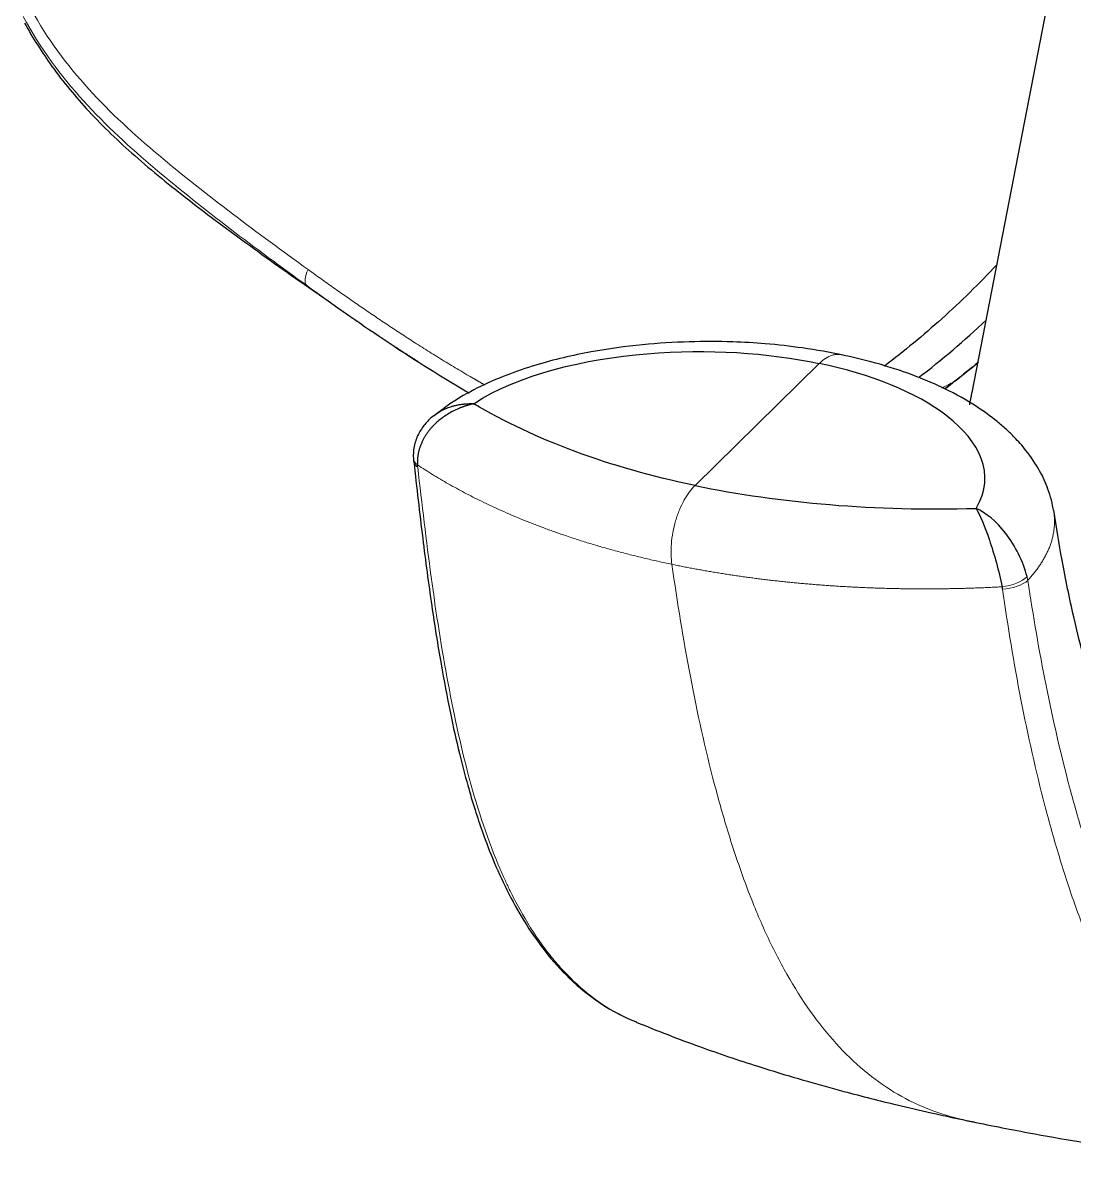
# Model space of a CAD drawing. Header units: millimetres. Extents: x 2151 to 2745, y 1423 to 1843.
# Drawn here: x 2545.46 to 2584.48, y 1600.79 to 1643.79 of the extents above; entities that cross this region are included whole.
import ezdxf

# ---------------------------------------------------------------- set-up
doc = ezdxf.new("R2010")
doc.units = ezdxf.units.MM

msp = doc.modelspace()

# ---------------------------------------------------------------- linework, layer by layer
at = {"linetype": 'Continuous', "lineweight": 25}
for p, q in [((2583.788, 1646.041), (2580.691, 1630.07)), ((2570.415, 1626.617), (2575.026, 1631.15))]:
    msp.add_line(p, q, dxfattribs=at)
at = {"linetype": 'Continuous', "lineweight": 18}
for centre, major_axis, ratio, start_param, end_param in [((2556.537, 1634.761), (-0.528, -0.729), 0.405415, 5.156486, 6.20011), ((2560.854, 1627.687), (-0.898, -0.058), 0.534138, 0.000247, 0.564232), ((2581.976, 1623.282), (0.877, 0.203), 0.441102, 4.43184, 5.671625)]:
    msp.add_ellipse(centre, major_axis=major_axis, ratio=ratio, start_param=start_param, end_param=end_param, dxfattribs=at)
for points, weights, degree in [([(2583.788, 1646.041), (2583.657, 1645.366), (2608.742, 1640.134)], [0.93684247421, 0.8453273503, 1], 2), ([(2559.966, 1627.509), (2559.979, 1627.39), (2560.118, 1627.301)], [0.907802948306, 0.918037952949, 1], 2), ([(2560.111, 1627.381), (2562.614, 1625.723), (2565.801, 1624.473), (2569.556, 1623.69)], [0.999999865747, 0.999999863336, 0.999999862386, 0.999999862421], 3)]:
    msp.add_rational_spline(points, weights, degree=degree, dxfattribs=at)
for points, knots in [([(2556.043, 1634.641), (2554.163, 1636.001), (2552.288, 1637.378), (2548.69, 1640.409), (2546.958, 1642.097), (2545.763, 1644.312)], [0, 0, 0, 0, 0.5, 0.5, 1, 1, 1, 1]), ([(2545.464, 1644.035), (2546.727, 1641.686), (2548.536, 1639.927), (2552.195, 1636.829), (2554.091, 1635.428), (2555.986, 1634.052)], [0, 0, 0, 0, 0.5, 0.5, 1, 1, 1, 1]), ([(2575.026, 1631.15), (2575.099, 1631.222), (2575.178, 1631.286), (2575.342, 1631.391), (2575.428, 1631.432), (2575.558, 1631.469), (2575.602, 1631.478), (2575.689, 1631.487), (2575.732, 1631.487), (2575.796, 1631.48), (2575.817, 1631.477), (2575.837, 1631.473)], [0, 0, 0, 0, 0.308404, 0.308404, 0.616808, 0.616808, 0.771011, 0.771011, 0.925213, 0.925213, 1, 1, 1, 1]), ([(2580.049, 1630.48), (2579.967, 1630.436), (2579.884, 1630.393), (2579.729, 1630.311), (2579.656, 1630.273), (2579.582, 1630.236)], [0, 0, 0, 0, 0.532978, 0.532978, 1, 1, 1, 1]), ([(2580.049, 1630.481), (2580.073, 1630.493), (2580.095, 1630.509), (2580.119, 1630.533), (2580.124, 1630.538), (2580.129, 1630.543)], [0, 0, 0, 0, 0.803455, 0.803455, 1, 1, 1, 1]), ([(2568.233, 1606.684), (2568.124, 1606.728), (2567.827, 1606.858), (2567.441, 1607.058), (2567.167, 1607.224), (2566.986, 1607.34), (2566.897, 1607.4), (2566.452, 1607.715), (2565.941, 1608.147), (2565.382, 1608.746), (2565.151, 1609.023), (2564.998, 1609.213), (2564.923, 1609.309), (2564.552, 1609.805), (2564.128, 1610.456), (2563.68, 1611.293), (2563.498, 1611.666), (2563.379, 1611.918), (2563.321, 1612.045), (2562.807, 1613.203), (2562.423, 1614.332), (2561.762, 1616.721), (2561.486, 1617.979), (2560.764, 1621.845), (2560.426, 1624.544), (2560.118, 1627.301)], [0, 0, 0, 0, 0.021526, 0.05916, 0.077977, 0.077977, 0.096794, 0.096794, 0.172061, 0.209694, 0.228511, 0.228511, 0.247328, 0.247328, 0.322595, 0.360229, 0.379046, 0.379046, 0.397862, 0.397862, 0.548397, 0.548397, 0.698931, 0.698931, 1, 1, 1, 1]), ([(2569.556, 1623.69), (2569.54, 1623.801), (2569.53, 1623.921), (2569.523, 1624.176), (2569.526, 1624.311), (2569.548, 1624.589), (2569.567, 1624.733), (2569.619, 1625.022), (2569.654, 1625.166), (2569.737, 1625.449), (2569.785, 1625.586), (2569.893, 1625.845), (2569.952, 1625.967), (2570.078, 1626.191), (2570.144, 1626.292), (2570.279, 1626.472), (2570.347, 1626.551), (2570.415, 1626.617)], [0, 0, 0, 0, 0.125, 0.125, 0.25, 0.25, 0.375, 0.375, 0.5, 0.5, 0.625, 0.625, 0.75, 0.75, 0.875, 0.875, 1, 1, 1, 1]), ([(2583.729, 1625.696), (2583.74, 1625.633), (2583.752, 1625.543), (2583.76, 1625.427), (2583.764, 1625.351), (2583.764, 1625.275), (2583.763, 1625.199), (2583.759, 1625.123), (2583.753, 1625.048), (2583.744, 1624.973), (2583.734, 1624.898), (2583.721, 1624.824), (2583.706, 1624.75), (2583.689, 1624.677), (2583.67, 1624.604), (2583.649, 1624.531), (2583.626, 1624.46), (2583.6, 1624.388), (2583.573, 1624.317), (2583.544, 1624.247), (2583.514, 1624.177), (2583.481, 1624.108), (2583.447, 1624.04), (2583.411, 1623.972), (2583.373, 1623.905), (2583.334, 1623.838), (2583.294, 1623.772), (2583.252, 1623.707), (2583.209, 1623.642), (2583.165, 1623.578), (2583.119, 1623.515), (2583.072, 1623.453), (2583.025, 1623.391), (2582.976, 1623.33), (2582.927, 1623.269), (2582.876, 1623.21), (2582.825, 1623.151), (2582.79, 1623.112), (2582.773, 1623.092)], [0, 0, 0, 0, 0.076999, 0.107233, 0.137232, 0.166996, 0.196526, 0.225821, 0.254883, 0.28371, 0.312305, 0.340668, 0.3688, 0.396703, 0.424376, 0.451823, 0.479044, 0.506041, 0.532816, 0.559371, 0.585707, 0.611827, 0.637731, 0.663419, 0.688891, 0.714146, 0.739184, 0.764003, 0.788604, 0.812985, 0.837145, 0.861084, 0.884799, 0.908292, 0.931559, 0.9546, 0.977414, 1, 1, 1, 1]), ([(2580.651, 1603.001), (2580.448, 1603.042), (2579.829, 1603.186), (2579.225, 1603.389), (2578.429, 1603.732), (2578.04, 1603.939), (2577.282, 1604.422), (2576.913, 1604.698), (2576.201, 1605.317), (2575.858, 1605.66), (2574.87, 1606.787), (2574.117, 1607.885), (2573.457, 1609.145), (2573.201, 1609.661), (2573.076, 1609.925), (2572.714, 1610.734), (2572.259, 1611.858), (2571.856, 1613.055), (2571.571, 1613.976), (2571.479, 1614.286), (2571.301, 1614.913), (2570.868, 1616.497), (2570.501, 1618.157), (2569.982, 1620.879), (2569.756, 1622.274), (2569.556, 1623.69)], [0, 0, 0, 0, 0.03345, 0.102489, 0.102489, 0.171528, 0.171528, 0.240567, 0.240567, 0.309607, 0.309607, 0.447685, 0.482205, 0.482205, 0.516725, 0.516725, 0.585764, 0.654803, 0.654803, 0.689323, 0.689323, 0.723843, 0.861921, 0.861921, 1, 1, 1, 1]), ([(2581.819, 1622.854), (2581.784, 1622.852), (2581.714, 1622.848), (2581.61, 1622.843), (2581.505, 1622.838), (2581.4, 1622.833), (2581.296, 1622.829), (2581.191, 1622.824), (2581.086, 1622.82), (2580.981, 1622.816), (2580.877, 1622.812), (2580.772, 1622.809), (2580.667, 1622.805), (2580.562, 1622.802), (2580.457, 1622.799), (2580.352, 1622.796), (2580.248, 1622.794), (2580.143, 1622.791), (2580.038, 1622.789), (2579.933, 1622.787), (2579.828, 1622.785), (2579.723, 1622.784), (2579.618, 1622.782), (2579.513, 1622.781), (2579.408, 1622.78), (2579.303, 1622.779), (2579.198, 1622.778), (2579.093, 1622.778), (2578.989, 1622.778), (2578.884, 1622.778), (2578.779, 1622.778), (2578.674, 1622.778), (2578.569, 1622.779), (2578.464, 1622.78), (2578.359, 1622.781), (2578.254, 1622.782), (2578.15, 1622.784), (2578.045, 1622.785), (2577.94, 1622.787), (2577.835, 1622.789), (2577.731, 1622.791), (2577.626, 1622.794), (2577.521, 1622.797), (2577.416, 1622.8), (2577.312, 1622.803), (2577.207, 1622.806), (2577.103, 1622.81), (2576.998, 1622.813), (2576.894, 1622.817), (2576.789, 1622.821), (2576.685, 1622.826), (2576.581, 1622.83), (2576.476, 1622.835), (2576.372, 1622.84), (2576.268, 1622.846), (2576.164, 1622.851), (2576.059, 1622.857), (2575.955, 1622.863), (2575.851, 1622.869), (2575.747, 1622.875), (2575.643, 1622.882), (2575.54, 1622.888), (2575.436, 1622.895), (2575.332, 1622.903), (2575.228, 1622.91), (2575.125, 1622.918), (2575.021, 1622.926), (2574.918, 1622.934), (2574.814, 1622.942), (2574.711, 1622.951), (2574.607, 1622.959), (2574.504, 1622.968), (2574.401, 1622.978), (2574.298, 1622.987), (2574.195, 1622.997), (2574.092, 1623.007), (2573.989, 1623.017), (2573.886, 1623.027), (2573.783, 1623.038), (2573.681, 1623.049), (2573.578, 1623.06), (2573.476, 1623.071), (2573.373, 1623.082), (2573.271, 1623.094), (2573.169, 1623.106), (2573.066, 1623.118), (2572.964, 1623.131), (2572.862, 1623.143), (2572.76, 1623.156), (2572.659, 1623.169), (2572.557, 1623.182), (2572.455, 1623.196), (2572.354, 1623.21), (2572.252, 1623.224), (2572.151, 1623.238), (2572.05, 1623.252), (2571.949, 1623.267), (2571.848, 1623.282), (2571.747, 1623.297), (2571.646, 1623.313), (2571.545, 1623.328), (2571.444, 1623.344), (2571.344, 1623.36), (2571.243, 1623.376), (2571.143, 1623.393), (2571.043, 1623.41), (2570.943, 1623.427), (2570.843, 1623.444), (2570.743, 1623.461), (2570.644, 1623.479), (2570.544, 1623.497), (2570.445, 1623.515), (2570.345, 1623.534), (2570.246, 1623.552), (2570.147, 1623.571), (2570.048, 1623.59), (2569.95, 1623.61), (2569.851, 1623.629), (2569.753, 1623.649), (2569.654, 1623.669), (2569.589, 1623.683), (2569.556, 1623.69)], [0, 0, 0, 0, 0.008031, 0.016067, 0.02411, 0.03216, 0.040215, 0.048277, 0.056345, 0.06442, 0.0725, 0.080587, 0.088681, 0.09678, 0.104886, 0.112999, 0.121117, 0.129242, 0.137374, 0.145511, 0.153656, 0.161806, 0.169963, 0.178126, 0.186296, 0.194472, 0.202654, 0.210843, 0.219038, 0.227239, 0.235447, 0.243661, 0.251881, 0.260107, 0.26834, 0.276578, 0.284823, 0.293074, 0.301332, 0.309595, 0.317864, 0.32614, 0.334421, 0.342709, 0.351003, 0.359302, 0.367608, 0.37592, 0.384237, 0.392561, 0.40089, 0.409226, 0.417568, 0.425916, 0.43427, 0.44263, 0.450996, 0.459368, 0.467747, 0.476131, 0.484522, 0.492919, 0.501323, 0.509733, 0.518149, 0.526571, 0.535, 0.543435, 0.551876, 0.560324, 0.568779, 0.57724, 0.585707, 0.594181, 0.602661, 0.611148, 0.619642, 0.628142, 0.636649, 0.645162, 0.653682, 0.662209, 0.670742, 0.679282, 0.687828, 0.696382, 0.704942, 0.713509, 0.722082, 0.730662, 0.739249, 0.747843, 0.756443, 0.765051, 0.773665, 0.782286, 0.790913, 0.799548, 0.808189, 0.816837, 0.825492, 0.834153, 0.842822, 0.851497, 0.860179, 0.868867, 0.877563, 0.886265, 0.894973, 0.903689, 0.912411, 0.92114, 0.929875, 0.938618, 0.947367, 0.956122, 0.964884, 0.973653, 0.982429, 0.991211, 1, 1, 1, 1]), ([(2597.919, 1600.792), (2597.769, 1600.793), (2597.62, 1600.796), (2596.556, 1600.825), (2595.674, 1600.9), (2594.585, 1601.062), (2594.368, 1601.098), (2593.934, 1601.177), (2593.286, 1601.306), (2592.221, 1601.592), (2591.399, 1601.928), (2590.798, 1602.233), (2590.601, 1602.343), (2590.212, 1602.581), (2590.021, 1602.709), (2589.08, 1603.391), (2588.376, 1604.074), (2587.085, 1605.692), (2586.498, 1606.627), (2585.834, 1607.913), (2585.705, 1608.176), (2585.454, 1608.714), (2585.332, 1608.988), (2584.977, 1609.825), (2584.53, 1610.981), (2584.132, 1612.201), (2583.85, 1613.134), (2583.758, 1613.448), (2583.58, 1614.08), (2583.148, 1615.675), (2582.777, 1617.327), (2582.255, 1620.019), (2582.03, 1621.389), (2581.834, 1622.772)], [0, 0, 0, 0, 0.017655, 0.017655, 0.126804, 0.126804, 0.154092, 0.154092, 0.181379, 0.235954, 0.290529, 0.290529, 0.317816, 0.317816, 0.345103, 0.345103, 0.454253, 0.454253, 0.563402, 0.563402, 0.59069, 0.59069, 0.617977, 0.617977, 0.672552, 0.727126, 0.727126, 0.754414, 0.754414, 0.781701, 0.890851, 0.890851, 1, 1, 1, 1]), ([(2582.773, 1623.092), (2582.97, 1621.775), (2583.194, 1620.469), (2583.709, 1617.9), (2584.072, 1616.322), (2584.492, 1614.797), (2584.664, 1614.192), (2584.753, 1613.891), (2585.025, 1612.997), (2585.409, 1611.827), (2585.943, 1610.434), (2586.291, 1609.639), (2586.529, 1609.118), (2587.141, 1607.841), (2587.835, 1606.697), (2588.598, 1605.694), (2588.754, 1605.501), (2589.073, 1605.129), (2589.562, 1604.594), (2590.425, 1603.815), (2591.158, 1603.318), (2591.721, 1602.995), (2591.911, 1602.896), (2592.296, 1602.713), (2592.878, 1602.462), (2593.682, 1602.208), (2594.409, 1602.041), (2594.778, 1601.968), (2594.964, 1601.935), (2595.058, 1601.918), (2595.104, 1601.91), (2595.128, 1601.906), (2595.14, 1601.904), (2595.145, 1601.903), (2595.148, 1601.903), (2595.15, 1601.903), (2595.15, 1601.903), (2595.151, 1601.903), (2595.151, 1601.902), (2596.129, 1601.739), (2597.154, 1601.646), (2598.344, 1601.596), (2598.578, 1601.589), (2599.032, 1601.582), (2599.695, 1601.581), (2600.314, 1601.607), (2601.12, 1601.665), (2601.514, 1601.705), (2602.104, 1601.783), (2602.301, 1601.812), (2602.599, 1601.859), (2602.698, 1601.875), (2602.898, 1601.909), (2603.4, 1601.998), (2604.119, 1602.146), (2604.847, 1602.32), (2605.212, 1602.413), (2605.395, 1602.462), (2605.487, 1602.486), (2605.533, 1602.499), (2605.556, 1602.505), (2605.567, 1602.508), (2605.573, 1602.509), (2605.576, 1602.51), (2605.577, 1602.511), (2605.578, 1602.511), (2605.578, 1602.511), (2605.578, 1602.511), (2605.578, 1602.511), (2605.579, 1602.511), (2605.637, 1602.527), (2605.745, 1602.557), (2605.979, 1602.626), (2606.07, 1602.653), (2606.274, 1602.715), (2606.389, 1602.751), (2606.642, 1602.831), (2606.78, 1602.876), (2607.081, 1602.977), (2607.243, 1603.033), (2607.765, 1603.218), (2608.159, 1603.365), (2609.04, 1603.716), (2609.527, 1603.921), (2610.325, 1604.282), (2610.603, 1604.41), (2611.181, 1604.687), (2611.481, 1604.835), (2612.105, 1605.152), (2612.428, 1605.32), (2613.097, 1605.677), (2613.442, 1605.865), (2614.155, 1606.264), (2614.521, 1606.473), (2615.276, 1606.913), (2615.664, 1607.143), (2616.062, 1607.384)], [0, 0, 0, 0, 0.0625, 0.0625, 0.125, 0.140625, 0.140625, 0.15625, 0.15625, 0.1875, 0.21875, 0.234375, 0.234375, 0.25, 0.3125, 0.3125, 0.328125, 0.328125, 0.34375, 0.375, 0.40625, 0.40625, 0.421875, 0.421875, 0.4375, 0.46875, 0.484375, 0.492187, 0.496094, 0.498047, 0.499023, 0.499512, 0.499756, 0.499878, 0.499939, 0.499969, 0.499985, 0.499985, 0.5, 0.5, 0.5625, 0.5625, 0.578125, 0.578125, 0.59375, 0.625, 0.625, 0.65625, 0.65625, 0.671875, 0.671875, 0.679687, 0.679687, 0.6875, 0.71875, 0.734375, 0.742187, 0.746094, 0.748047, 0.749023, 0.749512, 0.749756, 0.749878, 0.749939, 0.749969, 0.749985, 0.749992, 0.749996, 0.749996, 0.75, 0.75, 0.78125, 0.78125, 0.796875, 0.796875, 0.8125, 0.8125, 0.828125, 0.828125, 0.84375, 0.84375, 0.875, 0.875, 0.90625, 0.90625, 0.921875, 0.921875, 0.9375, 0.9375, 0.953125, 0.953125, 0.96875, 0.96875, 0.984375, 0.984375, 1, 1, 1, 1])]:
    msp.add_open_spline(points, degree=3, knots=knots, dxfattribs=at)
at = {"linetype": 'Continuous', "lineweight": 25}
for points, knots in [([(2545.515, 1643.788), (2545.828, 1643.228), (2546.557, 1642.075), (2547.935, 1640.416), (2549.655, 1638.782), (2551.668, 1637.154), (2553.938, 1635.475), (2555.536, 1634.342), (2556.38, 1633.762)], [0, 0, 0, 0, 0.12127, 0.261186, 0.419529, 0.595114, 0.787617, 1, 1, 1, 1]), ([(2581.626, 1634.816), (2580.968, 1634.116), (2580.285, 1633.447), (2578.891, 1632.194), (2578.181, 1631.606), (2577.45, 1631.053)], [0, 0, 0, 0, 0.505904, 0.505904, 1, 1, 1, 1]), ([(2555.986, 1634.052), (2557.886, 1632.672), (2559.83, 1631.351), (2561.901, 1630.127), (2561.967, 1630.088), (2562.033, 1630.049)], [0, 0, 0, 0, 0.968058, 0.968058, 1, 1, 1, 1]), ([(2575.92, 1631.456), (2575.426, 1631.561), (2574.481, 1631.728), (2573.1, 1631.885), (2571.697, 1631.968), (2570.172, 1631.971), (2568.415, 1631.859), (2566.496, 1631.601), (2564.798, 1631.202), (2563.392, 1630.722), (2562.308, 1630.246), (2561.394, 1629.728), (2560.904, 1629.353), (2560.719, 1629.195)], [0, 0, 0, 0, 0.104849, 0.195912, 0.273402, 0.374034, 0.481055, 0.597236, 0.724847, 0.79469, 0.869163, 0.9474, 1, 1, 1, 1]), ([(2562.204, 1629.655), (2563.864, 1630.756), (2566.337, 1631.319), (2570.925, 1631.701), (2573.105, 1631.55), (2575.026, 1631.15)], [0, 0, 0, 0, 0.5, 0.5, 1, 1, 1, 1]), ([(2583.734, 1625.664), (2583.69, 1625.943), (2583.559, 1626.449), (2583.212, 1627.21), (2582.778, 1627.857), (2582.332, 1628.36), (2581.96, 1628.717), (2581.515, 1629.098), (2580.785, 1629.626), (2579.787, 1630.185), (2578.595, 1630.7), (2577.284, 1631.138), (2576.295, 1631.381), (2575.754, 1631.49)], [0, 0, 0, 0, 0.088683, 0.163985, 0.253668, 0.316899, 0.356216, 0.40402, 0.50018, 0.632075, 0.739409, 0.862092, 1, 1, 1, 1]), ([(2580.85, 1625.766), (2581.62, 1627.053), (2580.957, 1628.269), (2578.618, 1630.097), (2576.947, 1630.749), (2575.026, 1631.15)], [0, 0, 0, 0, 0.5, 0.5, 1, 1, 1, 1]), ([(2562.204, 1629.655), (2562.204, 1629.655), (2562.203, 1629.655), (2562.202, 1629.655), (2562.199, 1629.654), (2562.196, 1629.654), (2562.192, 1629.653), (2562.187, 1629.652), (2562.181, 1629.65), (2562.175, 1629.649), (2562.167, 1629.647), (2562.158, 1629.645), (2562.149, 1629.643), (2562.139, 1629.641), (2562.128, 1629.638), (2562.116, 1629.635), (2562.103, 1629.632), (2562.089, 1629.628), (2562.074, 1629.624), (2562.059, 1629.62), (2562.042, 1629.616), (2562.025, 1629.611), (2562.007, 1629.606), (2561.987, 1629.6), (2561.967, 1629.594), (2561.946, 1629.588), (2561.925, 1629.581), (2561.902, 1629.574), (2561.878, 1629.566), (2561.854, 1629.558), (2561.829, 1629.549), (2561.802, 1629.54), (2561.775, 1629.53), (2561.747, 1629.519), (2561.686, 1629.496), (2561.596, 1629.458), (2561.481, 1629.404), (2561.339, 1629.331), (2561.173, 1629.232), (2560.989, 1629.103), (2560.828, 1628.969), (2560.717, 1628.862), (2560.646, 1628.786), (2560.608, 1628.742), (2560.57, 1628.698), (2560.534, 1628.653), (2560.5, 1628.608), (2560.466, 1628.562), (2560.435, 1628.515), (2560.404, 1628.468), (2560.375, 1628.421), (2560.348, 1628.374), (2560.322, 1628.326), (2560.297, 1628.278), (2560.274, 1628.229), (2560.253, 1628.181), (2560.232, 1628.133), (2560.214, 1628.084), (2560.197, 1628.036), (2560.181, 1627.987), (2560.167, 1627.939), (2560.155, 1627.891), (2560.144, 1627.843), (2560.134, 1627.795), (2560.126, 1627.747), (2560.119, 1627.7), (2560.114, 1627.653), (2560.11, 1627.607), (2560.108, 1627.561), (2560.106, 1627.515), (2560.107, 1627.47), (2560.108, 1627.425), (2560.11, 1627.396), (2560.111, 1627.381)], [0, 0, 0, 0, 0.000176, 0.000603, 0.001283, 0.002217, 0.003403, 0.004844, 0.00654, 0.00849, 0.010697, 0.01316, 0.01588, 0.018858, 0.022096, 0.025594, 0.029354, 0.033376, 0.037662, 0.042213, 0.047031, 0.052117, 0.057473, 0.0631, 0.069001, 0.075176, 0.081627, 0.088357, 0.095367, 0.102659, 0.110235, 0.118097, 0.126247, 0.134687, 0.143418, 0.181895, 0.217666, 0.250607, 0.318275, 0.382659, 0.443443, 0.500379, 0.517592, 0.534767, 0.5519, 0.568987, 0.586025, 0.603009, 0.619935, 0.636799, 0.653599, 0.670329, 0.686986, 0.703567, 0.720068, 0.736485, 0.752816, 0.769055, 0.785202, 0.801251, 0.817202, 0.833049, 0.848792, 0.864428, 0.879954, 0.895368, 0.910669, 0.925854, 0.940922, 0.955872, 0.970702, 0.985412, 1, 1, 1, 1]), ([(2560.706, 1629.208), (2560.709, 1629.21), (2560.758, 1629.249), (2560.86, 1629.321), (2561.022, 1629.415), (2561.202, 1629.496), (2561.37, 1629.554), (2561.521, 1629.594), (2561.652, 1629.621), (2561.756, 1629.636), (2561.826, 1629.644), (2561.861, 1629.647), (2561.893, 1629.65), (2561.925, 1629.652), (2561.954, 1629.654), (2561.982, 1629.655), (2562.008, 1629.656), (2562.032, 1629.656), (2562.055, 1629.657), (2562.076, 1629.657), (2562.095, 1629.657), (2562.113, 1629.657), (2562.129, 1629.656), (2562.144, 1629.656), (2562.157, 1629.656), (2562.169, 1629.656), (2562.178, 1629.655), (2562.187, 1629.655), (2562.193, 1629.655), (2562.198, 1629.655), (2562.202, 1629.655), (2562.204, 1629.655), (2562.204, 1629.655)], [0, 0, 0, 0, 0.007173, 0.124326, 0.24636, 0.372713, 0.502726, 0.58178, 0.664631, 0.750955, 0.773066, 0.794076, 0.814, 0.832848, 0.850634, 0.86737, 0.883068, 0.897738, 0.911391, 0.924036, 0.935684, 0.946343, 0.956021, 0.964726, 0.972464, 0.979241, 0.985064, 0.989935, 0.993861, 0.996843, 0.998887, 1, 1, 1, 1]), ([(2560.714, 1629.214), (2560.605, 1629.129), (2560.403, 1628.934), (2560.146, 1628.571), (2559.972, 1628.124), (2559.946, 1627.801), (2559.955, 1627.628)], [0, 0, 0, 0, 0.227059, 0.468037, 0.725401, 1, 1, 1, 1]), ([(2559.972, 1627.508), (2560.074, 1626.545), (2560.284, 1624.741), (2560.615, 1622.234), (2560.958, 1620.074), (2561.302, 1618.248), (2561.638, 1616.746), (2561.948, 1615.555), (2562.235, 1614.589), (2562.556, 1613.628), (2562.964, 1612.57), (2563.508, 1611.4), (2564.135, 1610.296), (2564.88, 1609.238), (2565.782, 1608.237), (2566.91, 1607.321), (2567.775, 1606.873), (2568.24, 1606.693)], [0, 0, 0, 0, 0.10278, 0.195031, 0.276813, 0.348086, 0.408553, 0.458043, 0.496675, 0.533071, 0.585647, 0.6431, 0.706242, 0.763971, 0.832998, 0.913902, 1, 1, 1, 1]), ([(2582.745, 1623.226), (2582.607, 1623.79), (2582.301, 1624.386), (2581.605, 1625.29), (2581.217, 1625.605), (2580.85, 1625.766)], [0, 0, 0, 0, 0.5, 0.5, 1, 1, 1, 1]), ([(2580.85, 1625.766), (2581, 1625.509), (2581.173, 1625.107), (2581.523, 1624.069), (2581.702, 1623.426), (2581.819, 1622.854)], [0, 0, 0, 0, 0.5, 0.5, 1, 1, 1, 1]), ([(2586.844, 1615.066), (2586.846, 1615.066), (2586.802, 1615.127), (2586.624, 1615.416), (2586.406, 1615.829), (2586.203, 1616.26), (2586.036, 1616.642), (2585.84, 1617.126), (2585.583, 1617.813), (2585.255, 1618.796), (2584.867, 1620.127), (2584.444, 1621.835), (2584.053, 1623.729), (2583.831, 1625.071), (2583.738, 1625.697)], [0, 0, 0, 0, 0.080795, 0.165472, 0.243266, 0.290251, 0.332175, 0.372263, 0.429877, 0.508686, 0.609055, 0.731483, 0.876673, 1, 1, 1, 1]), ([(2568.233, 1606.688), (2569.006, 1606.369), (2570.497, 1605.791), (2572.608, 1605.081), (2574.401, 1604.537), (2575.802, 1604.148), (2576.925, 1603.856), (2578.007, 1603.589), (2579.27, 1603.295), (2580.212, 1603.092), (2580.733, 1602.984)], [0, 0, 0, 0, 0.197336, 0.376517, 0.522018, 0.633976, 0.712527, 0.787539, 0.883297, 1, 1, 1, 1]), ([(2580.566, 1603.019), (2581.306, 1602.864), (2582.666, 1602.597), (2584.534, 1602.269), (2586.034, 1602.029), (2587.25, 1601.85), (2588.216, 1601.717), (2589.049, 1601.608), (2589.909, 1601.5), (2591.011, 1601.369), (2592.493, 1601.206), (2594.289, 1601.029), (2595.592, 1600.918), (2596.264, 1600.866)], [0, 0, 0, 0, 0.147822, 0.269995, 0.366422, 0.438634, 0.501409, 0.54951, 0.596332, 0.663568, 0.756222, 0.874285, 1, 1, 1, 1])]:
    msp.add_open_spline(points, degree=3, knots=knots, dxfattribs=at)
at = {"linetype": 'Continuous', "lineweight": 18}
msp.add_rational_spline([(2562.605, 1630.352), (2562.331, 1630.508), (2562.058, 1630.666), (2559.828, 1631.987), (2557.919, 1633.283), (2556.043, 1634.641)], [0.999999999971, 0.999999999971, 0.999999999972, 0.999999999974, 0.999999999977, 0.999999999979], degree=3, knots=[0, 0, 0, 0, 0.121916, 0.121916, 1, 1, 1, 1], dxfattribs=at)
at = {"linetype": 'Continuous', "lineweight": 25}
for points, degree in [([(2556.398, 1633.754), (2557.122, 1633.228), (2557.856, 1632.723)], 2), ([(2578.718, 1630.623), (2579.586, 1631.287), (2580.422, 1632.002), (2581.226, 1632.761)], 3), ([(2558.335, 1632.396), (2559.22, 1631.797), (2560.12, 1631.227)], 2), ([(2580.938, 1631.202), (2580.646, 1630.955), (2580.35, 1630.715), (2580.049, 1630.482)], 3), ([(2580.129, 1630.543), (2580.394, 1630.75), (2580.656, 1630.962), (2580.915, 1631.179)], 3), ([(2580.049, 1630.48), (2579.928, 1630.386), (2579.806, 1630.292), (2579.682, 1630.2)], 3), ([(2580.061, 1630.487), (2580.096, 1630.515), (2580.131, 1630.544)], 2), ([(2579.69, 1630.197), (2579.816, 1630.292), (2579.94, 1630.391)], 2), ([(2580.62, 1629.616), (2580.643, 1629.764), (2580.669, 1629.912), (2580.698, 1630.061)], 3), ([(2570.415, 1626.617), (2567.244, 1627.279), (2564.454, 1628.308), (2562.204, 1629.655)], 3), ([(2559.955, 1627.628), (2559.966, 1627.509)], 1), ([(2560.118, 1627.301), (2560.115, 1627.328), (2560.113, 1627.355), (2560.111, 1627.381)], 3), ([(2570.415, 1626.617), (2573.586, 1625.956), (2577.128, 1625.665), (2580.85, 1625.766)], 3), ([(2581.834, 1622.772), (2581.83, 1622.799), (2581.825, 1622.827), (2581.819, 1622.854)], 3)]:
    msp.add_open_spline(points, degree=degree, dxfattribs=at)
at = {"linetype": 'Continuous', "lineweight": 18}
for points in [[(2582.773, 1623.092), (2582.765, 1623.137), (2582.756, 1623.181), (2582.745, 1623.226)], [(2582.773, 1623.092), (2582.594, 1622.92), (2582.198, 1622.785), (2581.834, 1622.772)]]:
    msp.add_open_spline(points, degree=3, dxfattribs=at)

doc.saveas('drawing.dxf')
